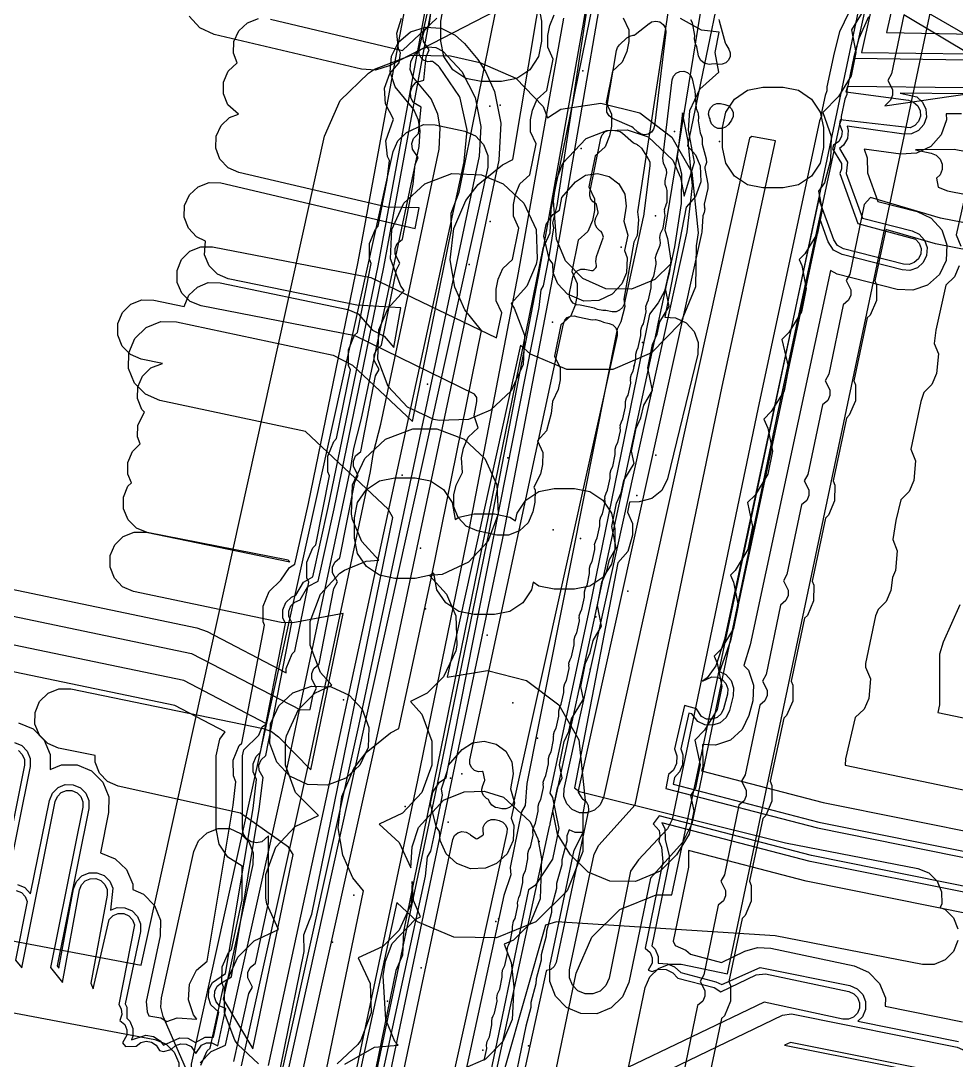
# Model space of a CAD drawing. Header units: metres. Extents: x 3158 to 3711, y 9867 to 11440.
# Drawn here: x 3319.4 to 3365.9, y 10602.1 to 10653.8 of the extents above; entities that cross this region are included whole.
import ezdxf

# ---------------------------------------------------------------- set-up
doc = ezdxf.new("R2010")
doc.units = ezdxf.units.M
for name, color, linetype in [('AI_GREENING_EXCLUSIONS', 1, 'Continuous'), ('AI_GREENING_LAWN', 82, 'Continuous'), ('AI_GREENING_REJECTED', 6, 'Continuous')]:
    doc.layers.add(name, color=color, linetype=linetype)

msp = doc.modelspace()

# ---------------------------------------------------------------- linework, layer by layer
at = {"layer": 'AI_GREENING_EXCLUSIONS'}
for points in [[(3328.126, 10558.747), (3339.507, 10611.281), (3339.612, 10612.248), (3339.776, 10612.521), (3340.077, 10613.911), (3340.354, 10615.31), (3340.314, 10615.619), (3340.599, 10616.541), (3345.158, 10639.532), (3345.254, 10640.402), (3345.371, 10640.606), (3345.657, 10642.048), (3345.877, 10643.494), (3345.835, 10643.728), (3346.044, 10644.59), (3351.569, 10680.926)], [(3328.126, 10558.747), (3339.507, 10611.281), (3339.612, 10612.248), (3339.776, 10612.521), (3340.077, 10613.911), (3340.354, 10615.31), (3340.314, 10615.619), (3340.599, 10616.541), (3345.158, 10639.532), (3345.254, 10640.402), (3345.371, 10640.606), (3345.657, 10642.048), (3345.877, 10643.494), (3345.835, 10643.728), (3346.044, 10644.59), (3351.569, 10680.926)], [(3355.56, 10680.566), (3350.042, 10644.276), (3350.087, 10643.881), (3350.022, 10643.103), (3349.855, 10642.779), (3349.359, 10639.938), (3349.407, 10639.579), (3349.205, 10638.825), (3349.023, 10638.456), (3344.547, 10615.889), (3344.467, 10614.795), (3344.284, 10614.479), (3343.709, 10611.716), (3343.751, 10611.356), (3343.393, 10610.327), (3332.051, 10557.975)], [(3355.56, 10680.566), (3350.042, 10644.276), (3350.087, 10643.881), (3350.022, 10643.103), (3349.855, 10642.779), (3349.359, 10639.938), (3349.407, 10639.579), (3349.205, 10638.825), (3349.023, 10638.456), (3344.547, 10615.889), (3344.467, 10614.795), (3344.284, 10614.479), (3343.709, 10611.716), (3343.751, 10611.356), (3343.393, 10610.327), (3332.051, 10557.975)], [(3345.65, 10600.01), (3346.997, 10606.467), (3347.76, 10608.263), (3349.153, 10609.629), (3350.962, 10610.359), (3351.74, 10610.352), (3365.172, 10674.021)], [(3349.077, 10599.295), (3350.423, 10605.753), (3350.652, 10606.291), (3351.07, 10606.701), (3351.613, 10606.92), (3351.613, 10606.92), (3352.198, 10606.915), (3354.498, 10606.435), (3368.596, 10673.298)], [(3332.86, 10593.295), (3336.43, 10610.552), (3335.908, 10611.197), (3335.401, 10612.322), (3335.184, 10613.681), (3335.36, 10615.237), (3335.948, 10616.629), (3336.562, 10617.428), (3337.78, 10618.412), (3338.192, 10618.628), (3339.824, 10626.221), (3342.294, 10638.385), (3341.467, 10639.408), (3340.96, 10640.533), (3340.743, 10641.892), (3340.919, 10643.448), (3341.506, 10644.84), (3342.121, 10645.638), (3343.338, 10646.623), (3343.852, 10646.878), (3347.35, 10667.804)], [(3315.06, 10490.503), (3314.541, 10492.096), (3314.329, 10493.786), (3314.428, 10495.444), (3314.763, 10497.442), (3326.631, 10553.066), (3330.705, 10571.882), (3330.889, 10572.279), (3331.412, 10574.727), (3333.727, 10585.666), (3333.732, 10585.987), (3333.856, 10586.277), (3340.115, 10615.856), (3342.696, 10628.452), (3345.114, 10641.077), (3347.369, 10653.731), (3348.966, 10663.414)], [(3366.392, 10653.035), (3355.017, 10659.638), (3352.517, 10647.562), (3352.92, 10647.106), (3353.147, 10646.564), (3353.186, 10645.776), (3352.92, 10645.04), (3352.443, 10644.511), (3351.394, 10639.044), (3351.916, 10639.022), (3352.447, 10638.776), (3352.843, 10638.346), (3353.045, 10637.796), (3353.021, 10637.212), (3351.523, 10631.023), (3351.241, 10630.446), (3350.744, 10630.039), (3350.122, 10629.877), (3349.631, 10629.859), (3349.537, 10629.368), (3349.789, 10628.804), (3349.793, 10628.219), (3349.547, 10627.409), (3349.054, 10626.853), (3346.909, 10615.68), (3347.158, 10615.485), (3357.384, 10612.947), (3363.946, 10611.674), (3364.488, 10611.453), (3364.904, 10611.041), (3365.13, 10610.502), (3365.133, 10609.916), (3365.054, 10609.723), (3365.297, 10609.624), (3365.712, 10609.212), (3365.938, 10608.672)], [(3362.593, 10660.055), (3360.781, 10651.908), (3366.483, 10651.832)], [(3362.873, 10659.931), (3361.154, 10652.204), (3366.544, 10652.126)], [(3363.764, 10659.331), (3362.398, 10653.19), (3366.748, 10653.105)], [(3348.427, 10657.679), (3345.726, 10644.391), (3345.679, 10643.228), (3345.335, 10642.467), (3338.426, 10608.533), (3338.378, 10607.369), (3338.034, 10606.608), (3334.487, 10589.209)], [(3319.202, 10610.581), (3319.453, 10610.472), (3319.643, 10610.276), (3319.743, 10610.022), (3319.169, 10607.108), (3319.469, 10606.733), (3321.138, 10614.989), (3321.244, 10615.241), (3321.437, 10615.433), (3321.69, 10615.537), (3321.963, 10615.536), (3322.215, 10615.431), (3322.408, 10615.237), (3322.511, 10614.984), (3322.511, 10614.711), (3320.901, 10606.751), (3321.496, 10606.001), (3322.334, 10610.602), (3322.435, 10610.855), (3322.626, 10611.051), (3322.876, 10611.159), (3323.149, 10611.163), (3323.403, 10611.062), (3323.599, 10610.872), (3323.707, 10610.621), (3323.711, 10610.348), (3322.906, 10605.972), (3323.019, 10605.681), (3323.808, 10609.136), (3324.004, 10609.326), (3324.257, 10609.427), (3324.531, 10609.424), (3324.781, 10609.316), (3324.972, 10609.12), (3325.073, 10608.867), (3324.285, 10604.903), (3324.403, 10604.689), (3324.432, 10604.418), (3324.34, 10604.124), (3324.586, 10603.912), (3324.693, 10603.661), (3324.695, 10603.388), (3324.466, 10603.004), (3324.628, 10602.824), (3325.144, 10602.848), (3325.375, 10603.021), (3325.641, 10603.082), (3325.911, 10603.038), (3326.143, 10602.893), (3326.313, 10602.623), (3326.516, 10602.584), (3326.891, 10602.67), (3327.106, 10602.872), (3327.365, 10602.96), (3327.637, 10602.943), (3327.882, 10602.823), (3328.112, 10602.474), (3328.389, 10602.893), (3328.639, 10603.002), (3328.912, 10603.007), (3329.209, 10602.866), (3329.595, 10604.706), (3329.299, 10604.833), (3329.12, 10605.04), (3329.035, 10605.299), (3329.055, 10605.571), (3329.178, 10605.815), (3329.384, 10605.994), (3329.89, 10606.28), (3331.249, 10614.606), (3331.451, 10616.183), (3331.249, 10616.53), (3331.248, 10616.803), (3331.351, 10617.056), (3331.593, 10617.271), (3332.876, 10623.891), (3332.731, 10624.181), (3332.73, 10624.454), (3332.833, 10624.707), (3333.025, 10624.901), (3333.298, 10625.007), (3333.665, 10625.671), (3334.181, 10625.941), (3334.973, 10629.535), (3337.45, 10641.534), (3340.112, 10655.968)], [(3316.495, 10624.723), (3327.893, 10622.346), (3333.303, 10619.549), (3333.787, 10619.564), (3333.932, 10620.304), (3334.106, 10620.627), (3333.868, 10621.078), (3333.867, 10621.351), (3333.971, 10621.603), (3334.23, 10621.825), (3334.966, 10625.58), (3335.14, 10625.904), (3334.902, 10626.354), (3334.901, 10626.627), (3335.005, 10626.88), (3335.264, 10627.101), (3336, 10630.856), (3336.174, 10631.18), (3335.936, 10631.63), (3335.935, 10631.903), (3336.039, 10632.156), (3336.298, 10632.377), (3337.034, 10636.132), (3337.208, 10636.456), (3336.97, 10636.906), (3336.969, 10637.179), (3337.073, 10637.432), (3337.332, 10637.653), (3338.068, 10641.409), (3338.242, 10641.732), (3338.004, 10642.182), (3338.003, 10642.456), (3338.107, 10642.708), (3338.366, 10642.93), (3338.902, 10645.662), (3339, 10646.635), (3339.144, 10646.973), (3338.865, 10647.399), (3338.84, 10647.671), (3338.92, 10647.932), (3339.157, 10648.177), (3339.29, 10649.476), (3338.902, 10649.721), (3338.783, 10649.967), (3338.767, 10650.24), (3338.857, 10650.498), (3339.038, 10650.702), (3339.427, 10650.829), (3339.545, 10651.984), (3339.688, 10652.322), (3339.41, 10652.748), (3339.384, 10653.02), (3339.464, 10653.281), (3339.701, 10653.526), (3339.973, 10655.665)], [(3319.265, 10610.874), (3319.623, 10610.719), (3319.906, 10610.409), (3320.844, 10615.048), (3320.995, 10615.408), (3321.272, 10615.683), (3321.632, 10615.831), (3322.023, 10615.83), (3322.383, 10615.68), (3322.658, 10615.403), (3322.806, 10615.042), (3322.805, 10614.652), (3321.223, 10606.828), (3321.314, 10606.713), (3322.039, 10610.656), (3322.183, 10611.018), (3322.455, 10611.298), (3322.814, 10611.453), (3323.204, 10611.458), (3323.566, 10611.314), (3323.846, 10611.042), (3324.001, 10610.684), (3323.877, 10609.592), (3324.203, 10609.722), (3324.593, 10609.717), (3324.951, 10609.563), (3325.224, 10609.284), (3325.368, 10608.921), (3325.363, 10608.531), (3324.6, 10604.941), (3324.689, 10604.779), (3324.684, 10604.228), (3324.833, 10604.082), (3324.986, 10603.723), (3324.99, 10603.332), (3324.917, 10603.15), (3325.632, 10603.382), (3326.017, 10603.318), (3326.348, 10603.112), (3326.503, 10602.895), (3327.325, 10603.258), (3327.714, 10603.233), (3328.102, 10603.019), (3328.575, 10603.295), (3328.995, 10603.291), (3329.255, 10604.526), (3328.859, 10604.892), (3328.737, 10605.262), (3328.766, 10605.651), (3328.941, 10606), (3329.589, 10606.454), (3330.952, 10614.654), (3331.132, 10616.085), (3330.955, 10616.47), (3330.953, 10616.86), (3331.101, 10617.222), (3331.321, 10617.444), (3332.559, 10623.832), (3332.437, 10624.121), (3332.435, 10624.511), (3332.583, 10624.872), (3332.857, 10625.15), (3333.074, 10625.241), (3333.458, 10625.888), (3333.919, 10626.155), (3334.68, 10629.596), (3337.156, 10641.595), (3339.758, 10655.705)], [(3319.311, 10618.898), (3320.031, 10618.598), (3320.581, 10618.045), (3320.878, 10617.323), (3320.876, 10616.581), (3321.44, 10616.813), (3322.221, 10616.81), (3322.941, 10616.51), (3323.491, 10615.956), (3323.787, 10615.234), (3323.785, 10614.454), (3323.378, 10612.442), (3324.11, 10612.154), (3324.67, 10611.61), (3324.979, 10610.893), (3324.983, 10610.617), (3325.518, 10610.387), (3326.062, 10609.828), (3326.351, 10609.103), (3326.341, 10608.323), (3325.646, 10605.052), (3325.701, 10604.548), (3325.785, 10604.351), (3326.37, 10604.254), (3326.667, 10604.069), (3327.192, 10604.249), (3328.167, 10604.187), (3327.989, 10604.399), (3327.744, 10605.14), (3327.802, 10605.918), (3328.153, 10606.615), (3328.671, 10607.062), (3329.965, 10614.812), (3330.101, 10615.971), (3329.975, 10616.27), (3329.971, 10617.051), (3330.266, 10617.773), (3330.39, 10617.898), (3331.526, 10623.759), (3331.458, 10623.921), (3331.454, 10624.701), (3331.749, 10625.424), (3332.326, 10625.99), (3332.767, 10626.611), (3333.027, 10626.783), (3333.7, 10629.798), (3336.176, 10641.797), (3338.575, 10654.814)], [(3353.255, 10654.883), (3351.387, 10643.368), (3351.527, 10642.952), (3351.686, 10641.867), (3351.628, 10641.307), (3351.381, 10640.336), (3351.058, 10639.761), (3350.623, 10639.201), (3347.66, 10624.607), (3345.68, 10615.4), (3345.823, 10615.187), (3346.127, 10613.656), (3345.823, 10612.125), (3344.955, 10610.828), (3344.62, 10610.604), (3340.282, 10589.752), (3340.427, 10589.025), (3340.427, 10588.219), (3340.296, 10587.56), (3340.296, 10586.635), (3339.676, 10585.113), (3339.374, 10584.791), (3336.347, 10566.595), (3333.997, 10554.958)], [(3314.112, 10490.184), (3313.551, 10491.961), (3313.33, 10493.842), (3313.442, 10495.608), (3313.786, 10497.655), (3325.653, 10553.272), (3329.727, 10572.092), (3329.924, 10572.547), (3330.434, 10574.935), (3332.749, 10585.875), (3332.754, 10586.196), (3332.878, 10586.485), (3339.136, 10616.06), (3341.715, 10628.646), (3344.13, 10641.258), (3346.383, 10653.9)], [(3316.76, 10625.996), (3328.158, 10623.619), (3328.676, 10623.434), (3332.592, 10621.388), (3332.591, 10621.601), (3332.888, 10622.323), (3333.031, 10622.466), (3333.714, 10625.889), (3333.627, 10626.097), (3333.625, 10626.877), (3333.922, 10627.599), (3334.065, 10627.743), (3334.748, 10631.165), (3334.662, 10631.373), (3334.659, 10632.153), (3334.956, 10632.875), (3335.099, 10633.019), (3335.782, 10636.441), (3335.696, 10636.649), (3335.693, 10637.429), (3335.99, 10638.151), (3336.133, 10638.295), (3336.816, 10641.717), (3336.73, 10641.925), (3336.727, 10642.706), (3337.024, 10643.427), (3337.167, 10643.571), (3337.614, 10645.853), (3337.726, 10646.827), (3337.62, 10647.026), (3337.546, 10647.803), (3337.923, 10648.886), (3337.525, 10649.64), (3337.48, 10650.419), (3337.736, 10651.156), (3338.208, 10651.686), (3338.27, 10652.176), (3338.164, 10652.375), (3338.09, 10653.152), (3338.319, 10653.898)], [(3329.405, 10597.661), (3326.499, 10604.321), (3326.381, 10604.776), (3326.409, 10605.244), (3328.011, 10612.504), (3328.246, 10613.04), (3328.668, 10613.445), (3329.214, 10613.657), (3329.799, 10613.645), (3330.335, 10613.41), (3330.74, 10612.988), (3330.952, 10612.442), (3330.94, 10611.857), (3329.466, 10605.177), (3330.935, 10602.706), (3332.94, 10612.356), (3332.708, 10612.727), (3330.329, 10614.422), (3324.266, 10615.751), (3323.73, 10615.985), (3323.324, 10616.407), (3323.11, 10616.952), (3323.117, 10617.274), (3321.299, 10617.647), (3320.76, 10617.874), (3320.349, 10618.291), (3320.128, 10618.833), (3320.132, 10619.418), (3320.359, 10619.958), (3320.776, 10620.369), (3321.318, 10620.589), (3321.903, 10620.586), (3331.451, 10618.624), (3331.869, 10618.471), (3332.223, 10618.203), (3333.816, 10616.572), (3335.428, 10624.333), (3332.924, 10623.871), (3332.34, 10623.879), (3325.019, 10625.432), (3324.481, 10625.663), (3324.073, 10626.082), (3323.856, 10626.625), (3323.863, 10627.21), (3324.094, 10627.748), (3324.513, 10628.157), (3325.056, 10628.374), (3325.642, 10628.366), (3332.785, 10626.896), (3332.701, 10626.982), (3325.704, 10628.354), (3325.163, 10628.576), (3324.748, 10628.989), (3324.522, 10629.528), (3324.52, 10630.114), (3324.742, 10630.655), (3324.915, 10630.829), (3324.74, 10631.255), (3324.742, 10631.84), (3324.968, 10632.38), (3325.356, 10632.766), (3325.223, 10633.103), (3325.233, 10633.689), (3325.568, 10634.325), (3325.438, 10634.46), (3325.223, 10635.004), (3325.233, 10635.589), (3325.466, 10636.126), (3325.887, 10636.533), (3326.451, 10636.748), (3325.405, 10636.967), (3324.866, 10637.197), (3324.457, 10637.615), (3324.238, 10638.158), (3324.244, 10638.743), (3324.474, 10639.281), (3324.892, 10639.691), (3325.435, 10639.909), (3326.02, 10639.903), (3327.541, 10639.584), (3327.77, 10640.137), (3328.188, 10640.547), (3328.731, 10640.765), (3329.317, 10640.759), (3335.664, 10639.428), (3336.171, 10639.22), (3336.883, 10638.411), (3337.466, 10638.1), (3337.937, 10637.542), (3338.292, 10639.508), (3336.104, 10639.652), (3329.723, 10640.959), (3329.183, 10641.186), (3328.772, 10641.602), (3328.551, 10642.144), (3328.597, 10642.832), (3328.145, 10643.036), (3327.744, 10643.463), (3327.537, 10644.01), (3327.555, 10644.595), (3327.796, 10645.129), (3328.223, 10645.529), (3328.77, 10645.736), (3329.355, 10645.718), (3339.003, 10643.45), (3339.19, 10644.489), (3337.61, 10644.52), (3330.244, 10646.233), (3329.711, 10646.474), (3329.311, 10646.901), (3329.104, 10647.448), (3329.123, 10648.033), (3329.364, 10648.567), (3329.791, 10648.967), (3330.228, 10649.132), (3329.701, 10649.602), (3329.485, 10650.146), (3329.493, 10650.731), (3329.724, 10651.269), (3330.162, 10651.684), (3329.985, 10652.161), (3330.007, 10652.746), (3330.252, 10653.278), (3330.681, 10653.675), (3331.23, 10653.879)], [(3329.585, 10588.342), (3333.498, 10607.537), (3333.481, 10608.368), (3333.877, 10609.395), (3337.891, 10629.092), (3337.657, 10629.521), (3333.554, 10633.366), (3326.323, 10634.909), (3325.607, 10635.218), (3325.062, 10635.777), (3324.774, 10636.502), (3324.785, 10637.282), (3325.093, 10637.999), (3325.653, 10638.543), (3326.378, 10638.832), (3327.158, 10638.821), (3334.933, 10637.162), (3335.883, 10636.666), (3338.864, 10633.872), (3340.798, 10643.393), (3340.781, 10644.223), (3341.176, 10645.251), (3343.009, 10654.271), (3337.711, 10651.532), (3337.036, 10651.324), (3336.331, 10651.363), (3329.016, 10653.097), (3328.307, 10653.422), (3327.775, 10653.993)], [(3349.329, 10653.919), (3349.603, 10653.325), (3349.6, 10652.74), (3349.501, 10652.25), (3349.275, 10651.71), (3348.792, 10651.27), (3348.477, 10649.719), (3348.75, 10649.126), (3348.748, 10648.54), (3348.649, 10648.05), (3348.423, 10647.511), (3347.94, 10647.071), (3347.625, 10645.519), (3347.898, 10644.926), (3347.896, 10644.341), (3347.796, 10643.851), (3347.57, 10643.311), (3347.087, 10642.871), (3346.773, 10641.32), (3347.046, 10640.726), (3347.044, 10640.141), (3346.944, 10639.651), (3346.718, 10639.111), (3346.235, 10638.671), (3345.921, 10637.12), (3346.194, 10636.526), (3346.192, 10635.941), (3346.092, 10635.451), (3345.809, 10634.855), (3345.742, 10634.272), (3345.513, 10633.398), (3345.071, 10632.902), (3345.328, 10632.322), (3345.323, 10631.737), (3345.222, 10631.247), (3344.889, 10630.605), (3344.95, 10630.45), (3344.94, 10629.865), (3344.834, 10629.376), (3344.601, 10628.839), (3344.18, 10628.433), (3343.636, 10628.218), (3343.051, 10628.227), (3342.074, 10628.439), (3341.537, 10628.672), (3341.13, 10629.092), (3340.915, 10629.637), (3340.925, 10630.222), (3341.03, 10630.711), (3341.355, 10631.337), (3341.355, 10631.337), (3341.305, 10632.058), (3341.406, 10632.548), (3341.634, 10633.087), (3342.124, 10633.547), (3341.929, 10634.152), (3342.065, 10634.857), (3342.067, 10635.054), (3341.938, 10635.225), (3336.024, 10638.116), (3328.373, 10639.606), (3327.831, 10639.828), (3327.416, 10640.24), (3327.19, 10640.78), (3327.187, 10641.365), (3327.409, 10641.907), (3327.821, 10642.322), (3328.361, 10642.549), (3328.946, 10642.551), (3336.792, 10641.023), (3343.043, 10638.024), (3343.295, 10639.268), (3343.022, 10639.861), (3343.024, 10640.446), (3343.124, 10640.936), (3343.35, 10641.476), (3343.833, 10641.916), (3344.147, 10643.467), (3343.874, 10644.061), (3343.876, 10644.646), (3343.976, 10645.136), (3344.202, 10645.676), (3344.685, 10646.116), (3345, 10647.667), (3344.726, 10648.261), (3344.729, 10648.846), (3344.828, 10649.336), (3345.054, 10649.876), (3345.537, 10650.316), (3345.852, 10651.867), (3345.578, 10652.46), (3345.581, 10653.046), (3345.68, 10653.536), (3345.906, 10654.075)], [(3331.815, 10653.857), (3338.375, 10652.291), (3340.076, 10653.896)], [(3360.516, 10654.186), (3360.053, 10653.22), (3359.799, 10652.188), (3359.436, 10650.498), (3359.438, 10650.3), (3359.342, 10650.058), (3359.16, 10649.21), (3359.162, 10649.029), (3359.073, 10648.808), (3356.001, 10634.489), (3351.757, 10614.095), (3351.522, 10613.633), (3350.076, 10612.099), (3349.695, 10611.538), (3348.62, 10606.212), (3348.466, 10605.854), (3348.187, 10605.581), (3347.824, 10605.436), (3347.434, 10605.441), (3347.076, 10605.595), (3346.803, 10605.874), (3346.658, 10606.236), (3346.663, 10606.626), (3347.878, 10612.371), (3348.113, 10612.832), (3349.913, 10614.834), (3354.243, 10635.605), (3356.892, 10647.805), (3355.712, 10648.024), (3355.595, 10647.947), (3348.345, 10615.192), (3348.188, 10614.835), (3347.906, 10614.565), (3347.542, 10614.424), (3347.152, 10614.432), (3346.795, 10614.589), (3346.525, 10614.871), (3346.384, 10615.235), (3346.392, 10615.625), (3352.502, 10643.289), (3352.761, 10645.571), (3352.555, 10647.789), (3352.272, 10649.199), (3352.01, 10646.993), (3352.212, 10646.164), (3352.198, 10644.691), (3351.867, 10642.537), (3351.011, 10638.576), (3351.011, 10638.559), (3351.004, 10638.541), (3345.677, 10613.9), (3345.675, 10613.821), (3345.643, 10613.747), (3340.132, 10588.252)], [(3361.492, 10653.966), (3361.025, 10652.889), (3360.776, 10651.976), (3360.419, 10650.313), (3360.421, 10650.117), (3360.326, 10649.877), (3360.143, 10649.025), (3360.145, 10648.846), (3360.057, 10648.627), (3356.979, 10634.283), (3352.736, 10613.889), (3352.266, 10612.964), (3350.672, 10611.192), (3349.598, 10606.006), (3349.291, 10605.288), (3348.732, 10604.743), (3348.008, 10604.453), (3347.227, 10604.463), (3346.51, 10604.77), (3345.965, 10605.328), (3345.675, 10606.053), (3345.684, 10606.833), (3346.899, 10612.578), (3347.342, 10613.447), (3346.936, 10613.456), (3346.647, 10613.583), (3346.532, 10613.284), (3346.527, 10613.029), (3346.276, 10612.103), (3346.272, 10611.848), (3346.021, 10610.921), (3346.017, 10610.666), (3345.766, 10609.74), (3345.762, 10609.485), (3345.51, 10608.557), (3345.505, 10608.302), (3345.253, 10607.376), (3345.249, 10607.121), (3344.997, 10606.194), (3344.993, 10605.94), (3344.741, 10605.013), (3344.736, 10604.758), (3344.485, 10603.832), (3343.712, 10600.056)], [(3361.232, 10654.271), (3360.652, 10653.314), (3360.874, 10652.189), (3360.645, 10651.041), (3360.015, 10650.006), (3359.226, 10649.216), (3359.649, 10648.046), (3359.618, 10646.834), (3359.318, 10645.728), (3359.017, 10645.311), (3359.202, 10644.377), (3358.972, 10643.229), (3358.342, 10642.193), (3358.056, 10641.907), (3358.183, 10641.617), (3358.41, 10640.468), (3358.181, 10639.321), (3357.551, 10638.285), (3357.202, 10637.936), (3357.535, 10636.542), (3357.306, 10635.394), (3356.676, 10634.359), (3356.303, 10633.986), (3356.502, 10633.542), (3356.729, 10632.394), (3356.499, 10631.246), (3355.87, 10630.21), (3355.499, 10629.839), (3355.748, 10628.659), (3355.518, 10627.511), (3354.888, 10626.475), (3354.645, 10626.232), (3354.802, 10625.88), (3355.029, 10624.732), (3354.799, 10623.584), (3354.17, 10622.548), (3353.834, 10622.213), (3353.99, 10621.862), (3354.217, 10620.714), (3353.987, 10619.566), (3353.358, 10618.53), (3352.872, 10618.044), (3353.15, 10616.818), (3352.921, 10615.67), (3352.673, 10615.3), (3352.826, 10614.525), (3352.597, 10613.378), (3351.967, 10612.342), (3351.157, 10611.532), (3349.932, 10611.02), (3348.667, 10611.036), (3347.583, 10611.489), (3346.71, 10612.342), (3346.068, 10613.378), (3345.838, 10614.525), (3346.066, 10615.674), (3346.291, 10616.174), (3346.163, 10616.818), (3346.39, 10617.967), (3346.621, 10618.478), (3346.621, 10618.478), (3346.766, 10619.098), (3347.356, 10620.08), (3347.229, 10620.714), (3347.456, 10621.862), (3347.687, 10622.374), (3347.833, 10622.994), (3348.247, 10623.699), (3348.041, 10624.732), (3348.268, 10625.88), (3348.499, 10626.392), (3348.644, 10627.011), (3348.972, 10627.596), (3348.76, 10628.659), (3348.987, 10629.807), (3349.218, 10630.319), (3349.363, 10630.939), (3349.864, 10631.778), (3349.741, 10632.394), (3349.968, 10633.542), (3350.2, 10634.054), (3350.345, 10634.674), (3350.775, 10635.402), (3350.547, 10636.542), (3350.774, 10637.691), (3351.006, 10638.202), (3351.151, 10638.822), (3351.6, 10639.578), (3351.422, 10640.468), (3351.711, 10641.71), (3350.899, 10640.919), (3349.734, 10640.449), (3348.465, 10640.466), (3347.314, 10640.964), (3346.459, 10641.841), (3346.006, 10642.925), (3345.861, 10644.825), (3345.991, 10645.823), (3346.33, 10646.698), (3347.49, 10647.92), (3348.52, 10648.327), (3349.514, 10648.354), (3350.564, 10648.002), (3351.788, 10646.843), (3352.174, 10645.987), (3352.35, 10645.064), (3352.857, 10646.744), (3352.569, 10648.342), (3352.636, 10649.312), (3353.121, 10650.377), (3354.079, 10651.225), (3353.886, 10652.189), (3354.088, 10653.207), (3353.219, 10653.311), (3352.175, 10653.877)], [(3366.719, 10652.005), (3363.255, 10654.075), (3362.641, 10651.131), (3362.463, 10650.809), (3362.696, 10650.356), (3362.693, 10650.083), (3362.586, 10649.832), (3362.31, 10649.545), (3366.512, 10650.167)], [(3328.334, 10602.011), (3328.88, 10602.577), (3329.581, 10602.885), (3332.768, 10617.19), (3335.81, 10631.581), (3335.954, 10632.528), (3336.323, 10633.955), (3339.204, 10647.521), (3339.252, 10648.308), (3339.167, 10648.838), (3338.931, 10649.372), (3338.008, 10650.495), (3337.765, 10651.237), (3337.824, 10652.015), (3338.177, 10652.711), (3338.769, 10653.22), (3339.511, 10653.462), (3340.289, 10653.403), (3340.985, 10653.05), (3341.442, 10652.641), (3342.117, 10651.847), (3342.489, 10651.254), (3342.931, 10650.257), (3343.251, 10648.69), (3343.149, 10646.846), (3337.162, 10618.529), (3333.408, 10601.62)], [(3330.375, 10601.871), (3333.745, 10616.979), (3336.789, 10631.38), (3336.933, 10632.327), (3337.298, 10633.732), (3340.198, 10647.389), (3340.247, 10648.457), (3340.132, 10649.129), (3339.795, 10649.891), (3338.879, 10650.986), (3338.758, 10651.357), (3338.787, 10651.746), (3338.964, 10652.094), (3339.26, 10652.348), (3339.631, 10652.47), (3340.02, 10652.44), (3340.368, 10652.264), (3341.316, 10651.249), (3341.976, 10649.958), (3342.265, 10648.522), (3342.171, 10647.052), (3336.186, 10618.746), (3332.427, 10601.815)], [(3315.848, 10608.662), (3325.404, 10606.864), (3334.494, 10648.034), (3335.279, 10649.82), (3336.687, 10651.171), (3336.985, 10651.361), (3338.802, 10652.07), (3340.753, 10652.029), (3342.213, 10651.706), (3343.999, 10650.922), (3345.349, 10649.514), (3345.566, 10648.958), (3346.234, 10649.376), (3348.212, 10649.687), (3350.153, 10649.197), (3351.746, 10647.985), (3352.736, 10646.245), (3353.052, 10643.237), (3352.946, 10642.599), (3352.917, 10640.561), (3352.162, 10638.755), (3350.731, 10637.285), (3348.806, 10636.449), (3346.535, 10636.449), (3344.729, 10637.205), (3344.232, 10637.663), (3340.59, 10621.167), (3342.592, 10621.493), (3344.532, 10621.003), (3346.125, 10619.791), (3347.115, 10618.051), (3347.432, 10615.042), (3347.326, 10614.404), (3347.326, 10612.512), (3346.541, 10610.56), (3344.991, 10609.01), (3343.04, 10608.225), (3340.915, 10608.255), (3339.109, 10609.01), (3338.097, 10609.984), (3335.885, 10599.861)], [(3366.264, 10650.448), (3360.463, 10650.512), (3360.373, 10650.248), (3363.482, 10649.822), (3363.74, 10649.732), (3363.944, 10649.55), (3364.063, 10649.304), (3364.079, 10649.032), (3363.989, 10648.774), (3363.807, 10648.57), (3363.561, 10648.451), (3360.101, 10648.852), (3360.054, 10648.642), (3360.198, 10648.294), (3360.167, 10648.023), (3360.035, 10647.784), (3359.77, 10647.598), (3359.711, 10647.413), (3360.16, 10646.685), (3360.167, 10646.412), (3360.079, 10646.184), (3360.966, 10643.711), (3363.833, 10642.925), (3364.016, 10642.722), (3364.107, 10642.464), (3364.092, 10642.191), (3363.975, 10641.945), (3363.772, 10641.762), (3363.514, 10641.671), (3363.241, 10641.686), (3360.26, 10642.446), (3359.961, 10642.606), (3359.773, 10642.888), (3359.043, 10644.927), (3354.359, 10623.042), (3353.922, 10621.735), (3353.496, 10621.14), (3353.261, 10620.971), (3353.718, 10621.188), (3353.991, 10621.173), (3354.237, 10621.055), (3354.419, 10620.852), (3354.51, 10620.594), (3354.495, 10620.321), (3354.309, 10619.595), (3354.191, 10619.349), (3353.988, 10619.167), (3353.73, 10619.076), (3353.457, 10619.091), (3353.211, 10619.209), (3352.962, 10619.603), (3352.364, 10619.754), (3351.867, 10617.609), (3351.995, 10617.254), (3351.975, 10616.88), (3351.816, 10616.548), (3351.581, 10616.328), (3351.447, 10615.639), (3358.966, 10613.679), (3367.227, 10612.017)], [(3366.231, 10650.148), (3363.065, 10650.183), (3363.892, 10649.991), (3364.183, 10649.731), (3364.353, 10649.38), (3364.376, 10648.99), (3364.247, 10648.622), (3363.988, 10648.33), (3363.637, 10648.161), (3363.247, 10648.138), (3360.436, 10648.53), (3360.497, 10648.319), (3360.453, 10647.932), (3360.264, 10647.59), (3360.065, 10647.431), (3360.453, 10646.751), (3360.396, 10646.189), (3361.194, 10643.962), (3363.661, 10643.333), (3364.013, 10643.165), (3364.274, 10642.875), (3364.404, 10642.507), (3364.383, 10642.117), (3364.215, 10641.765), (3363.925, 10641.504), (3363.557, 10641.374), (3363.167, 10641.395), (3360.185, 10642.155), (3359.76, 10642.384), (3359.491, 10642.787), (3359.094, 10643.894), (3354.653, 10622.979), (3354.1, 10621.447), (3354.417, 10621.295), (3354.677, 10621.004), (3354.807, 10620.636), (3354.786, 10620.247), (3354.6, 10619.521), (3354.431, 10619.169), (3354.14, 10618.909), (3353.772, 10618.779), (3353.383, 10618.8), (3353.031, 10618.969), (3352.739, 10619.35), (3352.59, 10619.388), (3352.188, 10617.607), (3352.289, 10617.314), (3352.269, 10616.821), (3352.118, 10616.46), (3351.872, 10616.188), (3351.803, 10615.856), (3359.033, 10613.971), (3367.286, 10612.311)], [(3366.123, 10649.149), (3365.349, 10649.158), (3365.366, 10648.852), (3365.11, 10648.115), (3364.591, 10647.532), (3363.888, 10647.193), (3363.109, 10647.148), (3361.281, 10647.403), (3361.428, 10646.972), (3361.447, 10646.22), (3361.957, 10644.8), (3363.908, 10644.302), (3364.612, 10643.966), (3365.134, 10643.385), (3365.394, 10642.65), (3365.352, 10641.87), (3365.016, 10641.166), (3364.435, 10640.645), (3363.699, 10640.385), (3362.92, 10640.426), (3359.938, 10641.186), (3359.609, 10641.363), (3355.631, 10622.77), (3355.32, 10621.757), (3355.538, 10621.514), (3355.797, 10620.778), (3355.754, 10619.999), (3355.568, 10619.273), (3355.231, 10618.569), (3354.65, 10618.048), (3353.914, 10617.789), (3353.266, 10617.824), (3353.269, 10616.72), (3353.208, 10616.523), (3359.258, 10614.946), (3367.483, 10613.291)], [(3373.477, 10645.876), (3365.744, 10647.381), (3363.831, 10647.358), (3364.61, 10647.201), (3364.862, 10647.096), (3365.055, 10646.902), (3365.159, 10646.65), (3365.158, 10646.377), (3365.053, 10646.125), (3364.876, 10645.948), (3364.965, 10645.514), (3365.413, 10645.324), (3373.103, 10643.827)], [(3366.533, 10646.159), (3365.846, 10643.145), (3366.087, 10642.573)], [(3372.836, 10642.453), (3365.074, 10643.964), (3361.605, 10644.992), (3361.287, 10644.641), (3360.566, 10641.187), (3360.388, 10640.865), (3360.621, 10640.412), (3360.618, 10640.139), (3360.511, 10639.887), (3360.249, 10639.669), (3359.528, 10636.214), (3359.35, 10635.893), (3359.583, 10635.44), (3359.581, 10635.167), (3359.474, 10634.915), (3359.212, 10634.697), (3358.491, 10631.242), (3358.313, 10630.921), (3358.546, 10630.468), (3358.543, 10630.195), (3358.436, 10629.943), (3358.174, 10629.725), (3357.453, 10626.27), (3357.275, 10625.949), (3357.508, 10625.496), (3357.506, 10625.223), (3357.399, 10624.971), (3357.137, 10624.753), (3356.416, 10621.298), (3356.238, 10620.977), (3356.471, 10620.524), (3356.468, 10620.251), (3356.361, 10619.999), (3356.099, 10619.781), (3355.378, 10616.326), (3355.2, 10616.005), (3355.433, 10615.552), (3355.431, 10615.279), (3355.324, 10615.027), (3355.062, 10614.809), (3354.347, 10611.355), (3354.169, 10611.033), (3354.403, 10610.58), (3354.401, 10610.307), (3354.295, 10610.055), (3354.034, 10609.837), (3353.321, 10606.38), (3353.143, 10606.058), (3353.377, 10605.606), (3353.375, 10605.333), (3353.269, 10605.081), (3353.008, 10604.862), (3352.295, 10601.406)], [(3372.587, 10641.177), (3364.825, 10642.688), (3362.358, 10643.412), (3361.814, 10640.863), (3361.898, 10640.654), (3361.891, 10639.873), (3361.585, 10639.155), (3361.44, 10639.013), (3360.776, 10635.89), (3360.86, 10635.682), (3360.853, 10634.901), (3360.548, 10634.183), (3360.403, 10634.041), (3359.739, 10630.918), (3359.823, 10630.709), (3359.816, 10629.929), (3359.51, 10629.211), (3359.365, 10629.069), (3358.701, 10625.946), (3358.785, 10625.737), (3358.778, 10624.957), (3358.473, 10624.239), (3358.328, 10624.097), (3357.664, 10620.974), (3357.748, 10620.765), (3357.741, 10619.985), (3357.435, 10619.267), (3357.29, 10619.125), (3356.626, 10616.002), (3356.71, 10615.793), (3356.703, 10615.013), (3356.398, 10614.295), (3356.253, 10614.153), (3355.595, 10611.033), (3355.68, 10610.825), (3355.675, 10610.044), (3355.371, 10609.326), (3355.226, 10609.183), (3354.569, 10606.059), (3354.654, 10605.85), (3354.648, 10605.07), (3354.345, 10604.351), (3354.2, 10604.209), (3353.543, 10601.085)], [(3366, 10641.597), (3365.771, 10641.058), (3365.345, 10640.645), (3364.848, 10638.411), (3364.758, 10637.745), (3364.967, 10637.228), (3364.88, 10636.251), (3364.651, 10635.712), (3364.246, 10635.315), (3364.099, 10634.86), (3363.6, 10632.494), (3363.833, 10631.907), (3363.746, 10630.93), (3363.517, 10630.392), (3363.099, 10629.982), (3362.851, 10628.943), (3362.703, 10628.001), (3362.928, 10627.452), (3362.841, 10626.475), (3362.687, 10626.112), (3362.603, 10625.47), (3362.374, 10624.932), (3361.973, 10624.538), (3361.853, 10624.209), (3361.354, 10621.842), (3361.352, 10621.666), (3361.599, 10621.095), (3361.512, 10620.118), (3361.283, 10619.579), (3360.838, 10619.159), (3360.355, 10617.109), (3360.34, 10616.794), (3382.783, 10612.113)], [(3331.23, 10601.961), (3330.198, 10602.921), (3330.049, 10603.142), (3329.541, 10604.497), (3329.541, 10605.684), (3329.596, 10605.955), (3330.198, 10607.26), (3331.008, 10608.07), (3332.224, 10608.635), (3331.638, 10609.915), (3331.583, 10610.186), (3331.583, 10611.374), (3332.091, 10612.728), (3333.051, 10613.76), (3334.195, 10614.295), (3333.064, 10615.443), (3332.556, 10616.797), (3332.556, 10617.985), (3332.611, 10618.256), (3333.213, 10619.561), (3334.024, 10620.371), (3334.856, 10620.776), (3334.303, 10621.4), (3333.795, 10622.755), (3333.795, 10623.942), (3334.303, 10625.297), (3335.263, 10626.329), (3335.484, 10626.478), (3336.567, 10626.931), (3337.202, 10626.986), (3336.349, 10627.911), (3335.895, 10628.994), (3335.841, 10629.265), (3335.895, 10630.724), (3336.498, 10632.029), (3337.53, 10632.988), (3338.884, 10633.496), (3340.072, 10633.496), (3341.426, 10632.988), (3342.458, 10632.029), (3343.06, 10630.724), (3343.115, 10629.266), (3342.607, 10627.911), (3341.647, 10626.879), (3340.343, 10626.277), (3339.709, 10626.222), (3340.562, 10625.297), (3341.015, 10624.213), (3341.07, 10622.755), (3341.015, 10622.484), (3340.412, 10621.179), (3339.602, 10620.369), (3338.77, 10619.964), (3339.323, 10619.339), (3339.831, 10617.985), (3339.831, 10616.797), (3339.323, 10615.443), (3338.363, 10614.411), (3337.219, 10613.876), (3338.201, 10612.95), (3338.781, 10611.697), (3338.854, 10612.749), (3339.165, 10613.695), (3340.404, 10615.068), (3341.433, 10615.476), (3342.428, 10615.502), (3343.376, 10615.202), (3344.702, 10613.992), (3345.087, 10613.136), (3345.269, 10612.146), (3345.204, 10610.155), (3344.689, 10608.923), (3343.879, 10608.113), (3343.418, 10607.903), (3343.767, 10607.003), (3343.9, 10605.786), (3343.806, 10604.16), (3343.353, 10603.076), (3342.498, 10602.199), (3341.348, 10601.701)], [(3366.029, 10624.756), (3365.204, 10622.9), (3365.028, 10622.304), (3365.02, 10619.795), (3364.94, 10619.41), (3383.498, 10615.54)], [(3330.002, 10602.079), (3330.738, 10605.456), (3330.919, 10605.776), (3330.69, 10606.231), (3330.695, 10606.504), (3330.804, 10606.754), (3331.068, 10606.97), (3331.72, 10609.962), (3331.72, 10613.293), (3331.391, 10612.99), (3331.124, 10612.936), (3330.856, 10612.99), (3330.629, 10613.141), (3330.477, 10613.368), (3330.424, 10613.636), (3330.424, 10617.265), (3330.487, 10617.556), (3331.244, 10618.296), (3331.413, 10618.701), (3331.617, 10618.851), (3327.512, 10620.996), (3316.209, 10623.353)], [(3328.359, 10601.89), (3328.671, 10602.605), (3328.817, 10602.746), (3329.493, 10605.791), (3329.411, 10606), (3329.425, 10606.781), (3329.737, 10607.496), (3329.883, 10607.637), (3330.42, 10610.102), (3330.42, 10611.776), (3329.709, 10612.222), (3329.276, 10612.871), (3329.124, 10613.636), (3329.124, 10617.265), (3329.304, 10618.096), (3329.571, 10618.453), (3327.07, 10619.76), (3315.944, 10622.08)], [(3319.113, 10617.918), (3319.473, 10617.768), (3319.749, 10617.491), (3319.897, 10617.13), (3319.896, 10616.74), (3318.702, 10610.812)], [(3319.306, 10617.519), (3319.499, 10617.325), (3319.603, 10617.072), (3319.602, 10616.799), (3317.698, 10607.35)], [(3366.95, 10610.644), (3358.67, 10612.31), (3351.103, 10614.281), (3350.812, 10613.889), (3351.103, 10613.554), (3351.148, 10613.284), (3351.089, 10613.028), (3351.23, 10612.72), (3351.297, 10611.993), (3350.41, 10607.708), (3350.664, 10607.487), (3350.767, 10607.234), (3350.765, 10606.961), (3350.571, 10606.622), (3350.765, 10606.551), (3351.084, 10606.663), (3351.458, 10606.644), (3351.791, 10606.485), (3352.031, 10606.22), (3353.848, 10605.752), (3354.172, 10605.542), (3355.931, 10606.385), (3356.38, 10606.439), (3360.518, 10605.556), (3360.769, 10605.448), (3360.959, 10605.252), (3361.06, 10604.998), (3361.056, 10604.725), (3360.948, 10604.474), (3360.753, 10604.284), (3360.499, 10604.183), (3360.226, 10604.187), (3356.321, 10605.02), (3349.147, 10601.581)], [(3366.891, 10610.35), (3358.611, 10612.016), (3351.245, 10613.934), (3351.383, 10613.66), (3351.407, 10613.099), (3351.6, 10612.288), (3351.591, 10611.932), (3350.741, 10607.829), (3350.915, 10607.652), (3351.062, 10607.291), (3351.06, 10606.958), (3351.518, 10606.938), (3351.879, 10606.787), (3352.187, 10606.505), (3353.926, 10606.042), (3354.219, 10605.897), (3356.116, 10606.747), (3360.58, 10605.849), (3360.939, 10605.695), (3361.211, 10605.415), (3361.355, 10605.053), (3361.35, 10604.663), (3361.195, 10604.304), (3360.969, 10604.084), (3365.968, 10603.078)], [(3366.694, 10609.37), (3358.414, 10611.036), (3352.571, 10612.556), (3352.57, 10611.729), (3351.809, 10608.056), (3351.896, 10607.843), (3352.438, 10607.616), (3352.663, 10607.417), (3354.204, 10606.999), (3355.369, 10607.558), (3355.998, 10607.74), (3356.651, 10607.71), (3360.789, 10606.827), (3361.506, 10606.519), (3362.05, 10605.959), (3362.339, 10605.234), (3362.333, 10604.829), (3366.165, 10604.058)], [(3335.51, 10601.953), (3336.976, 10602.784), (3338.151, 10602.895), (3337.991, 10603.076), (3337.538, 10604.16), (3337.406, 10606.331), (3337.523, 10607.058), (3337.862, 10607.933), (3339.023, 10609.155), (3339.258, 10609.263), (3338.919, 10610.073), (3338.858, 10611.021), (3338.803, 10609.915), (3338.201, 10608.61), (3337.39, 10607.8), (3336.175, 10607.235), (3336.76, 10605.955), (3336.815, 10604.497), (3336.307, 10603.142), (3336.158, 10602.921), (3335.126, 10601.961)], [(3365.941, 10608.087), (3365.719, 10607.545), (3365.307, 10607.129), (3364.767, 10606.903), (3364.182, 10606.901), (3356.868, 10608.325), (3346.015, 10609.022), (3345.463, 10608.845), (3342.434, 10598.226)], [(3315.201, 10605.222), (3326.08, 10603.176), (3326.08, 10603.176), (3326.623, 10602.957), (3327.041, 10602.548), (3327.271, 10602.01), (3327.277, 10601.424), (3327.059, 10600.881), (3326.649, 10600.463), (3326.111, 10600.234), (3325.281, 10600.273), (3324.425, 10595.425), (3324.212, 10594.879), (3323.807, 10594.457), (3323.272, 10594.221), (3322.686, 10594.209), (3313.662, 10595.803)], [(3348.897, 10600.363), (3357.228, 10604.386), (3357.67, 10604.442), (3365.909, 10602.784), (3366.161, 10602.679), (3366.354, 10602.485), (3366.458, 10602.232), (3366.457, 10601.959)], [(3365.633, 10601.411), (3357.625, 10603.023), (3357.335, 10602.883), (3365.437, 10601.28)]]:
    msp.add_lwpolyline(points, dxfattribs=at)
for points in [[(3344.691, 10655.171), (3345.124, 10654.523), (3345.277, 10653.757), (3345.277, 10652.757), (3345.124, 10651.992), (3344.691, 10651.343), (3344.042, 10650.909), (3343.277, 10650.757), (3342.277, 10650.757), (3341.511, 10650.909), (3340.862, 10651.343), (3340.429, 10651.992), (3340.277, 10652.757), (3340.277, 10653.757), (3340.429, 10654.523), (3340.862, 10655.171), (3341.511, 10655.605), (3342.277, 10655.757), (3343.277, 10655.757), (3344.042, 10655.605), (3344.691, 10655.171)], [(3358.674, 10649.884), (3359.108, 10649.235), (3359.26, 10648.47), (3359.26, 10647.47), (3359.108, 10646.705), (3358.674, 10646.056), (3358.025, 10645.622), (3357.26, 10645.47), (3356.26, 10645.47), (3355.495, 10645.622), (3354.846, 10646.056), (3354.412, 10646.705), (3354.26, 10647.47), (3354.26, 10648.47), (3354.412, 10649.235), (3354.846, 10649.884), (3355.495, 10650.318), (3356.26, 10650.47), (3357.26, 10650.47), (3358.025, 10650.318), (3358.674, 10649.884)], [(3327.901, 10601.942), (3337.912, 10647.279), (3338.147, 10647.815), (3338.57, 10648.22), (3339.413, 10648.623), (3339.998, 10648.611), (3341.458, 10648.289), (3341.994, 10648.053), (3342.399, 10647.631), (3342.612, 10647.086), (3342.599, 10646.501), (3332.468, 10600.616), (3332.232, 10600.08), (3331.81, 10599.675), (3331.265, 10599.462), (3330.679, 10599.475), (3329.161, 10599.81), (3328.625, 10600.045), (3328.22, 10600.468), (3328.007, 10601.013), (3327.889, 10601.357), (3327.901, 10601.942)], [(3337.783, 10641.95), (3337.838, 10643.409), (3338.44, 10644.714), (3339.472, 10645.673), (3340.826, 10646.181), (3342.285, 10646.127), (3343.368, 10645.673), (3344.4, 10644.714), (3345.002, 10643.409), (3345.057, 10641.95), (3345.002, 10641.679), (3344.549, 10640.596), (3343.758, 10639.733), (3343.913, 10639.505), (3344.421, 10638.151), (3344.366, 10636.692), (3343.764, 10635.388), (3342.732, 10634.428), (3341.649, 10633.975), (3340.19, 10633.92), (3339.919, 10633.975), (3338.614, 10634.577), (3337.655, 10635.609), (3337.147, 10636.963), (3337.201, 10638.422), (3337.655, 10639.505), (3338.446, 10640.369), (3338.291, 10640.596), (3337.783, 10641.95)], [(3345.826, 10644.143), (3346.159, 10644.366), (3346.281, 10644.991), (3346.949, 10645.779), (3347.458, 10646.098), (3348.052, 10646.191), (3348.634, 10646.044), (3349.112, 10645.68), (3349.409, 10645.158), (3349.477, 10644.562), (3349.357, 10643.822), (3349.554, 10643.126), (3349.39, 10642.368), (3349.516, 10641.993), (3349.486, 10641.253), (3349.259, 10640.711), (3348.774, 10640.187), (3348.113, 10639.88), (3347.373, 10639.851), (3346.567, 10640.187), (3346.081, 10640.711), (3345.854, 10641.253), (3345.825, 10641.693), (3345.658, 10641.943), (3345.387, 10643.082), (3345.501, 10643.656), (3345.826, 10644.143)], [(3336.144, 10627.311), (3335.992, 10628.076), (3335.992, 10629.076), (3336.144, 10629.841), (3336.577, 10630.49), (3337.226, 10630.924), (3337.992, 10631.076), (3338.992, 10631.076), (3339.757, 10630.924), (3340.406, 10630.49), (3340.839, 10629.841), (3340.992, 10629.008), (3341.164, 10629.123), (3341.929, 10629.276), (3342.929, 10629.276), (3343.694, 10629.123), (3343.981, 10628.932), (3344.056, 10629.308), (3344.489, 10629.957), (3345.138, 10630.39), (3345.904, 10630.543), (3346.904, 10630.543), (3347.669, 10630.39), (3348.318, 10629.957), (3348.751, 10629.308), (3348.904, 10628.543), (3348.904, 10627.543), (3348.751, 10626.777), (3348.318, 10626.128), (3347.669, 10625.695), (3346.904, 10625.543), (3345.904, 10625.543), (3345.138, 10625.695), (3344.852, 10625.886), (3344.777, 10625.51), (3344.343, 10624.861), (3343.694, 10624.428), (3342.929, 10624.276), (3341.929, 10624.276), (3341.164, 10624.428), (3340.515, 10624.861), (3340.081, 10625.51), (3339.929, 10626.343), (3339.757, 10626.228), (3338.992, 10626.076), (3337.992, 10626.076), (3337.226, 10626.228), (3336.577, 10626.662), (3336.144, 10627.311)], [(3334.836, 10620.688), (3335.718, 10620.279), (3336.365, 10619.58), (3336.706, 10618.663), (3336.667, 10617.677), (3336.258, 10616.795), (3335.559, 10616.148), (3334.642, 10615.807), (3333.656, 10615.846), (3332.774, 10616.255), (3332.127, 10616.954), (3331.786, 10617.871), (3331.825, 10618.857), (3332.234, 10619.739), (3332.933, 10620.386), (3333.85, 10620.727), (3334.836, 10620.688)], [(3340.206, 10615.949), (3340.539, 10616.172), (3340.661, 10616.797), (3341.329, 10617.585), (3341.838, 10617.903), (3342.431, 10617.996), (3343.014, 10617.849), (3343.492, 10617.486), (3343.789, 10616.964), (3343.857, 10616.367), (3343.737, 10615.628), (3343.934, 10614.931), (3343.77, 10614.174), (3343.895, 10613.798), (3343.866, 10613.059), (3343.559, 10612.398), (3343.035, 10611.912), (3342.493, 10611.686), (3341.753, 10611.656), (3341.066, 10611.912), (3340.541, 10612.398), (3340.234, 10613.059), (3340.205, 10613.499), (3340.038, 10613.749), (3339.766, 10614.888), (3339.881, 10615.462), (3340.206, 10615.949)]]:
    msp.add_lwpolyline(points, close=True, dxfattribs=at)
at = {"layer": 'AI_GREENING_LAWN'}
for points in [[(3349.656, 10663.297), (3345.803, 10640.954), (3345.801, 10640.945), (3343.384, 10628.32), (3343.382, 10628.312), (3331.532, 10571.936), (3331.529, 10571.923), (3330.577, 10567.926), (3330.511, 10567.771), (3330.398, 10567.647), (3330.25, 10567.568), (3330.166, 10567.539), (3330.13, 10567.507), (3330.044, 10567.388), (3330.024, 10567.339), (3330.027, 10567.285), (3330.075, 10567.132), (3330.126, 10567.046), (3330.201, 10566.976), (3330.282, 10566.788), (3330.281, 10566.584), (3322.332, 10529.409)], [(3331.724, 10601.88), (3341.429, 10646.773), (3341.434, 10646.803), (3341.575, 10648.34), (3341.57, 10648.417), (3341.232, 10649.922), (3341.195, 10650.007), (3340.202, 10651.467), (3340.152, 10651.521), (3339.904, 10651.72), (3339.856, 10651.743), (3339.745, 10651.742), (3339.609, 10651.737), (3339.42, 10651.809), (3339.276, 10651.951), (3339.199, 10652.138), (3339.203, 10652.34), (3341.718, 10663.462)], [(3354.079, 10653.831), (3354.088, 10653.762), (3354.385, 10652.673), (3354.413, 10652.608), (3354.565, 10652.359), (3354.632, 10652.18), (3354.626, 10651.99), (3354.55, 10651.815), (3354.414, 10651.681), (3354.238, 10651.609), (3354.047, 10651.607), (3353.898, 10651.635), (3353.706, 10651.618), (3353.592, 10651.6), (3353.399, 10651.647), (3353.344, 10651.673), (3353.162, 10651.819), (3353.067, 10652.032), (3352.983, 10652.475), (3352.912, 10652.62), (3352.862, 10652.883), (3352.875, 10653.043), (3352.757, 10653.665), (3352.679, 10653.826)], [(3342.425, 10602.125), (3342.553, 10602.719), (3342.544, 10602.884), (3342.569, 10603.072), (3342.607, 10603.139), (3342.601, 10603.142), (3342.682, 10603.306), (3342.809, 10603.9), (3342.8, 10604.065), (3342.825, 10604.254), (3342.863, 10604.32), (3342.857, 10604.323), (3342.938, 10604.487), (3343.066, 10605.081), (3343.056, 10605.246), (3343.081, 10605.435), (3343.119, 10605.502), (3343.113, 10605.504), (3343.194, 10605.668), (3343.322, 10606.263), (3343.312, 10606.428), (3343.338, 10606.616), (3343.375, 10606.683), (3343.37, 10606.686), (3343.451, 10606.849), (3343.578, 10607.444), (3343.569, 10607.609), (3343.594, 10607.797), (3343.632, 10607.864), (3343.626, 10607.867), (3343.707, 10608.031), (3343.835, 10608.625), (3343.825, 10608.785), (3343.882, 10609.047), (3343.957, 10609.189), (3344.091, 10609.806), (3344.081, 10609.967), (3344.138, 10610.229), (3344.213, 10610.37), (3344.342, 10610.965), (3344.336, 10611.147), (3344.343, 10611.147), (3344.336, 10611.224), (3344.391, 10611.406), (3344.468, 10611.552), (3344.597, 10612.146), (3344.591, 10612.329), (3344.598, 10612.329), (3344.591, 10612.405), (3344.646, 10612.587), (3344.723, 10612.733), (3344.853, 10613.327), (3344.847, 10613.51), (3344.853, 10613.51), (3344.846, 10613.587), (3344.901, 10613.769), (3344.978, 10613.915), (3345.108, 10614.509), (3345.102, 10614.691), (3345.108, 10614.692), (3345.101, 10614.768), (3345.156, 10614.95), (3345.233, 10615.096), (3345.363, 10615.69), (3345.357, 10615.873), (3345.363, 10615.873), (3345.357, 10615.95), (3345.412, 10616.131), (3345.489, 10616.278), (3345.618, 10616.872), (3345.612, 10617.054), (3345.619, 10617.055), (3345.612, 10617.131), (3345.667, 10617.313), (3345.744, 10617.459), (3345.873, 10618.053), (3345.867, 10618.236), (3345.874, 10618.236), (3345.867, 10618.312), (3345.922, 10618.494), (3345.999, 10618.641), (3346.128, 10619.235), (3346.123, 10619.417), (3346.129, 10619.417), (3346.122, 10619.494), (3346.177, 10619.676), (3346.254, 10619.822), (3346.384, 10620.416), (3346.378, 10620.599), (3346.384, 10620.599), (3346.377, 10620.675), (3346.432, 10620.857), (3346.509, 10621.003), (3346.639, 10621.597), (3346.633, 10621.78), (3346.639, 10621.78), (3346.633, 10621.857), (3346.688, 10622.039), (3346.765, 10622.185), (3346.894, 10622.779), (3346.888, 10622.962), (3346.895, 10622.962), (3346.888, 10623.038), (3346.943, 10623.22), (3347.02, 10623.366), (3347.149, 10623.96), (3347.143, 10624.143), (3347.15, 10624.143), (3347.143, 10624.22), (3347.198, 10624.402), (3347.275, 10624.548), (3347.404, 10625.142), (3347.398, 10625.324), (3347.405, 10625.325), (3347.398, 10625.401), (3347.453, 10625.583), (3347.53, 10625.729), (3347.66, 10626.323), (3347.654, 10626.506), (3347.66, 10626.506), (3347.653, 10626.582), (3347.708, 10626.764), (3347.785, 10626.911), (3347.915, 10627.505), (3347.909, 10627.687), (3347.915, 10627.688), (3347.908, 10627.764), (3347.963, 10627.946), (3348.04, 10628.092), (3348.169, 10628.686), (3348.163, 10628.869), (3348.17, 10628.869), (3348.163, 10628.946), (3348.218, 10629.128), (3348.295, 10629.274), (3348.424, 10629.868), (3348.418, 10630.051), (3348.424, 10630.051), (3348.417, 10630.127), (3348.472, 10630.309), (3348.549, 10630.455), (3348.678, 10631.05), (3348.672, 10631.232), (3348.679, 10631.232), (3348.672, 10631.309), (3348.727, 10631.491), (3348.803, 10631.637), (3348.932, 10632.231), (3348.926, 10632.414), (3348.933, 10632.414), (3348.926, 10632.491), (3348.981, 10632.672), (3349.058, 10632.819), (3349.187, 10633.413), (3349.181, 10633.595), (3349.187, 10633.596), (3349.18, 10633.672), (3349.235, 10633.854), (3349.312, 10634), (3349.441, 10634.594), (3349.435, 10634.777), (3349.442, 10634.777), (3349.435, 10634.854), (3349.49, 10635.036), (3349.567, 10635.182), (3349.696, 10635.776), (3349.69, 10635.959), (3349.696, 10635.959), (3349.689, 10636.035), (3349.744, 10636.217), (3349.821, 10636.364), (3349.95, 10636.958), (3349.944, 10637.14), (3349.95, 10637.141), (3349.944, 10637.217), (3349.998, 10637.399), (3350.075, 10637.545), (3350.204, 10638.139), (3350.198, 10638.322), (3350.205, 10638.322), (3350.198, 10638.399), (3350.253, 10638.581), (3350.33, 10638.727), (3350.459, 10639.321), (3350.453, 10639.504), (3350.459, 10639.504), (3350.452, 10639.58), (3350.507, 10639.762), (3350.584, 10639.908), (3350.713, 10640.503), (3350.707, 10640.685), (3350.714, 10640.685), (3350.707, 10640.762), (3350.761, 10640.944), (3350.838, 10641.09), (3350.967, 10641.684), (3350.963, 10641.805), (3350.951, 10641.848), (3350.932, 10642.016), (3350.971, 10642.18), (3351.159, 10642.626), (3351.177, 10642.746), (3351.151, 10643.004), (3351.171, 10643.201), (3351.229, 10643.306), (3351.307, 10643.478), (3351.405, 10644.101), (3351.382, 10644.3), (3351.394, 10644.301), (3351.379, 10644.402), (3351.45, 10644.622), (3351.463, 10644.643), (3351.499, 10644.768), (3351.505, 10645.346), (3351.472, 10645.472), (3351.469, 10645.476), (3351.409, 10645.642), (3351.409, 10645.818), (3351.484, 10646.227), (3351.469, 10646.365), (3351.333, 10646.694), (3351.299, 10646.944), (3351.76, 10650.831), (3351.822, 10651.019), (3351.952, 10651.169), (3352.13, 10651.256), (3352.328, 10651.267), (3352.515, 10651.2), (3352.661, 10651.067), (3352.744, 10650.886), (3352.867, 10650.362), (3352.878, 10650.287), (3352.949, 10649.408), (3353.025, 10649.21), (3353.021, 10649.208), (3353.046, 10649.158), (3353.062, 10648.969), (3353.045, 10648.804), (3353.144, 10648.205), (3353.218, 10648.038), (3353.208, 10648.033), (3353.25, 10647.943), (3353.251, 10647.726), (3353.24, 10647.679), (3353.244, 10647.641), (3353.439, 10646.91), (3353.454, 10646.741), (3353.411, 10646.577), (3353.383, 10646.514), (3353.374, 10646.479), (3353.375, 10646.442), (3353.524, 10645.653), (3353.519, 10645.448), (3353.338, 10644.661), (3353.336, 10644.624), (3353.353, 10644.551), (3353.347, 10644.549), (3353.37, 10644.433), (3353.339, 10644.251), (3353.276, 10644.082), (3353.224, 10643.277), (3353.213, 10643.202), (3347.086, 10615.522), (3347.085, 10615.475), (3347.102, 10615.432), (3347.277, 10615.157), (3347.309, 10615.124), (3347.31, 10615.123), (3347.491, 10614.988), (3347.594, 10614.788), (3347.598, 10614.562), (3345.997, 10607.001), (3345.903, 10606.798), (3345.73, 10606.656), (3345.512, 10606.604), (3345.495, 10606.566), (3344.139, 10600.362)], [(3338.04, 10599.768), (3340.873, 10613.106), (3340.959, 10613.298), (3341.117, 10613.438), (3341.319, 10613.5), (3341.528, 10613.474), (3341.707, 10613.364), (3341.741, 10613.331), (3342.009, 10613.154), (3342.05, 10613.137), (3342.091, 10613.154), (3342.355, 10613.329), (3342.386, 10613.36), (3342.387, 10613.403), (3342.367, 10613.518), (3342.371, 10613.712), (3342.449, 10613.89), (3342.589, 10614.025), (3342.589, 10614.025), (3342.77, 10614.097), (3342.964, 10614.094), (3343.172, 10614.049), (3343.352, 10613.972), (3343.488, 10613.831), (3343.56, 10613.648), (3343.556, 10613.452), (3340.47, 10599.514)]]:
    msp.add_lwpolyline(points, dxfattribs=at)
for points in [[(3351.437, 10653.199), (3350.886, 10648.557), (3350.833, 10648.384), (3350.722, 10648.242), (3350.568, 10648.148), (3350.391, 10648.115), (3350.213, 10648.148), (3350.059, 10648.241), (3349.815, 10648.456), (3349.751, 10648.497), (3348.8, 10648.915), (3348.624, 10649.045), (3348.52, 10649.238), (3348.509, 10649.457), (3348.995, 10652.3), (3349.047, 10652.451), (3349.144, 10652.578), (3349.501, 10652.918), (3349.647, 10653.014), (3349.817, 10653.055), (3349.853, 10653.057), (3349.889, 10653.065), (3349.921, 10653.083), (3350.62, 10653.638), (3350.624, 10653.632), (3350.733, 10653.713), (3350.939, 10653.758), (3351.144, 10653.715), (3351.314, 10653.591), (3351.418, 10653.409), (3351.437, 10653.199)], [(3354.028, 10648.427), (3353.85, 10648.507), (3353.715, 10648.649), (3353.646, 10648.832), (3353.634, 10648.903), (3353.611, 10648.953), (3353.565, 10649.128), (3353.585, 10649.309), (3353.668, 10649.47), (3353.803, 10649.591), (3353.973, 10649.656), (3354.154, 10649.656), (3354.376, 10649.615), (3354.561, 10649.541), (3354.702, 10649.401), (3354.777, 10649.217), (3354.775, 10649.018), (3354.695, 10648.836), (3354.548, 10648.627), (3354.407, 10648.492), (3354.224, 10648.422), (3354.028, 10648.427)], [(3347.973, 10641.507), (3348.002, 10641.554), (3348.005, 10641.609), (3347.97, 10641.811), (3347.994, 10642.072), (3348.335, 10642.985), (3348.342, 10643.028), (3348.334, 10643.07), (3348.258, 10643.264), (3348.229, 10643.307), (3348.17, 10643.342), (3348.031, 10643.463), (3347.946, 10643.625), (3347.925, 10643.808), (3347.972, 10643.986), (3348.068, 10644.191), (3348.079, 10644.229), (3348.077, 10644.268), (3347.993, 10644.645), (3347.976, 10644.685), (3347.975, 10644.686), (3347.83, 10644.778), (3347.725, 10644.913), (3347.672, 10645.075), (3347.676, 10645.246), (3348.219, 10647.943), (3348.289, 10648.115), (3348.417, 10648.25), (3348.586, 10648.329), (3348.772, 10648.34), (3349.022, 10648.309), (3349.166, 10648.268), (3349.292, 10648.187), (3349.832, 10647.707), (3350.012, 10647.619), (3350.01, 10647.615), (3350.092, 10647.582), (3350.233, 10647.44), (3350.572, 10646.921), (3350.641, 10646.759), (3350.65, 10646.584), (3350.325, 10644.057), (3350.317, 10644.013), (3349.366, 10639.704), (3349.288, 10639.526), (3349.149, 10639.391), (3348.969, 10639.32), (3348.775, 10639.322), (3348.469, 10639.386), (3348.307, 10639.375), (3348.046, 10639.429), (3347.902, 10639.503), (3347.197, 10639.648), (3347.191, 10639.647), (3347.009, 10639.668), (3346.847, 10639.753), (3346.727, 10639.891), (3346.664, 10640.062), (3346.667, 10640.245), (3346.827, 10641.038), (3346.902, 10641.217), (3347.039, 10641.354), (3347.219, 10641.429), (3347.413, 10641.429), (3347.756, 10641.362), (3347.812, 10641.365), (3347.86, 10641.394), (3347.973, 10641.507)], [(3348.348, 10638.802), (3348.633, 10638.744), (3348.815, 10638.667), (3348.953, 10638.526), (3349.025, 10638.343), (3349.021, 10638.146), (3343.901, 10615.014), (3343.823, 10614.836), (3343.684, 10614.701), (3343.503, 10614.63), (3343.309, 10614.632), (3343.095, 10614.678), (3343.095, 10614.679), (3342.984, 10614.695), (3342.81, 10614.804), (3342.694, 10614.973), (3342.66, 10615.054), (3342.632, 10615.094), (3342.544, 10615.147), (3342.408, 10615.268), (3342.324, 10615.431), (3342.304, 10615.613), (3342.35, 10615.789), (3342.448, 10615.996), (3342.459, 10616.034), (3342.457, 10616.074), (3342.373, 10616.454), (3342.358, 10616.488), (3342.339, 10616.483), (3342.135, 10616.469), (3341.943, 10616.537), (3341.794, 10616.677), (3341.713, 10616.865), (3341.714, 10617.069), (3346.354, 10638.726), (3346.424, 10638.894), (3346.55, 10639.026), (3346.715, 10639.104), (3346.896, 10639.118), (3347.071, 10639.066), (3347.077, 10639.063), (3347.782, 10638.918), (3347.943, 10638.929), (3348.204, 10638.875), (3348.348, 10638.802)]]:
    msp.add_lwpolyline(points, close=True, dxfattribs=at)
at = {"layer": 'AI_GREENING_REJECTED'}
for p in [(3347.32, 10651.28), (3342.7, 10649.53), (3343.21, 10649.58), (3351.87, 10648.27), (3354.11, 10647.77), (3347.24, 10647.42), (3350.92, 10644.08), (3342.73, 10643.8), (3346.13, 10642.58), (3349.22, 10642.53), (3341.68, 10641.67), (3345.82, 10638.8), (3350.28, 10637.8), (3349.86, 10636.61), (3339.61, 10635.73), (3343.6, 10632.06), (3350.95, 10632.19), (3338.36, 10631.2), (3350, 10630.19), (3345.85, 10628.49), (3339.27, 10627.57), (3347.21, 10628.06), (3349.55, 10625.44), (3339.52, 10624.56), (3347.96, 10624.16), (3342.57, 10623.26), (3347.68, 10621.56), (3335.45, 10620.05), (3343.84, 10619.89), (3345.07, 10618.14), (3341.32, 10616.36), (3340.75, 10616.16), (3338.5, 10614.75), (3340.63, 10613.96), (3345.16, 10613.01), (3335.95, 10610.34), (3343, 10609.03), (3343.13, 10609.17), (3334.89, 10608.01), (3339.3, 10606.73), (3337.62, 10605.08), (3344.62, 10602.85), (3342.35, 10602.65)]:
    msp.add_point(p, dxfattribs=at)

doc.saveas('drawing.dxf')
